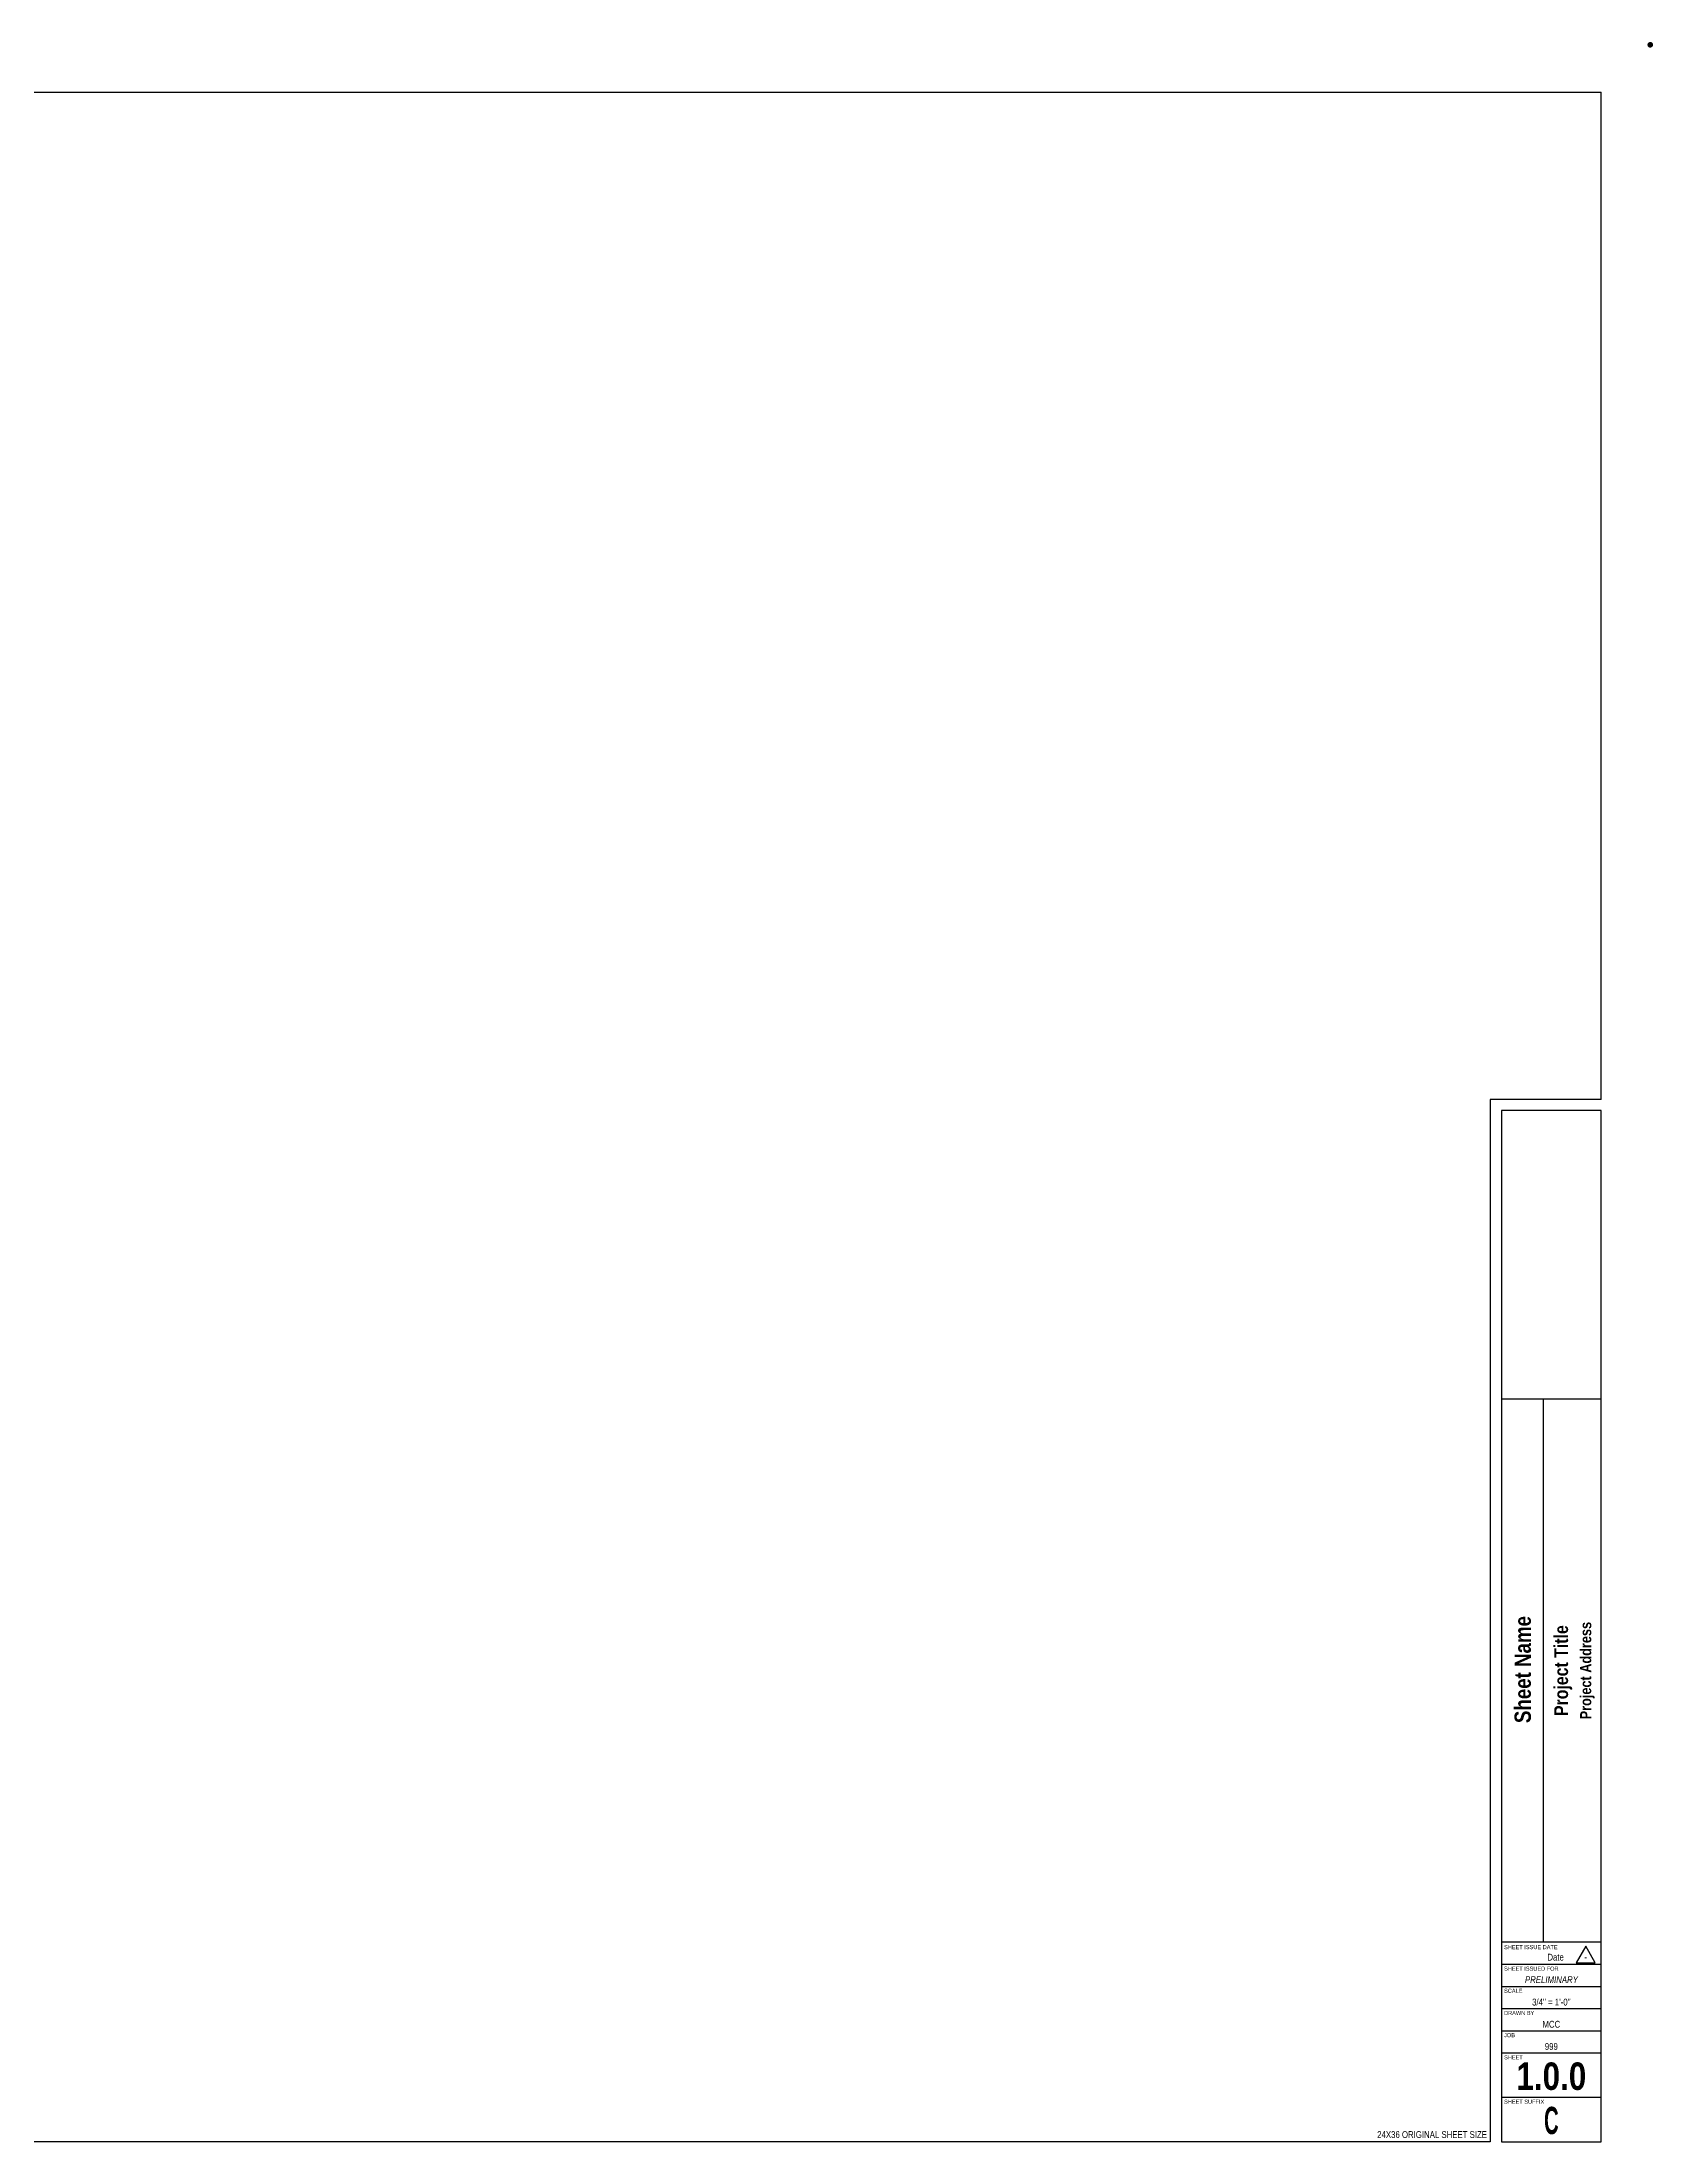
# Model space of a CAD drawing. Header units: inches. Extents: x 2832 to 8547, y -592 to 860.
# Drawn here: x 8126.4 to 8144.57, y 598.82 to 622.49 of the extents above; entities that cross this region are included whole.
import ezdxf
from ezdxf.enums import TextEntityAlignment as Align

# ---------------------------------------------------------------- set-up
doc = ezdxf.new("R2010")
doc.units = ezdxf.units.IN
doc.header["$LTSCALE"] = 5
doc.header["$MEASUREMENT"] = 0
for name, color, linetype in [('border', 102, 'Continuous'), ('FORM', 5, 'Continuous'), ('NOTES', 5, 'Continuous'), ('TITLE', 152, 'Continuous')]:
    doc.layers.add(name, color=color, linetype=linetype)
doc.styles.add('Arial Narrow', font='ARIALN.TTF', dxfattribs={"height": 1.5})
doc.styles.add('Arial Narrow_1', font='ARIALN.TTF', dxfattribs={"height": 6})
doc.styles.add('Arial Narrow_B', font='ARIALNB.TTF', dxfattribs={"height": 18})
doc.styles.add('Arial Narrow_B_3', font='ARIALNB.TTF', dxfattribs={"height": 0.078125})
doc.styles.add('Arial Narrow_B_I', font='ARIALNBI.TTF', dxfattribs={"height": 0.076921})

# ---------------------------------------------------------------- blocks, each defined once
blk = doc.blocks.new('*U285')
at = {"layer": 'border', "color": 102}
for p, q in [((1.265, 23.424), (35.538, 23.424)), ((35.538, 12.074), (35.538, 23.424)), ((34.288, 12.074), (34.288, 0.324)), ((35.538, 12.074), (34.288, 12.074)), ((34.413, 11.949), (34.413, 0.324)), ((35.538, 11.949), (34.413, 11.949)), ((35.538, 0.324), (35.538, 11.949)), ((34.413, 8.699), (35.538, 8.699)), ((34.288, 0.324), (1.265, 0.324)), ((34.413, 0.324), (35.538, 0.324))]:
    blk.add_line(p, q, dxfattribs=at)
at = {"layer": 'border', "color": 104}
for p, q in [((34.882, 8.699), (34.882, 2.574)), ((35.538, 2.574), (34.413, 2.574)), ((35.538, 2.324), (34.413, 2.324)), ((35.538, 2.074), (34.413, 2.074)), ((35.538, 1.824), (34.413, 1.824)), ((35.538, 1.574), (34.413, 1.574)), ((35.538, 1.324), (34.413, 1.324)), ((35.538, 0.824), (34.413, 0.824))]:
    blk.add_line(p, q, dxfattribs=at)
at = {"layer": 'border', "const_width": 0.0312, "flags": 128}
blk.add_lwpolyline([(36.075, 23.959, -1), (36.107, 23.959, -1)], format="xyb", close=True, dxfattribs=at)
at = {"layer": 'TITLE', "color": 5}
blk.add_lwpolyline([(35.363, 2.531), (35.255, 2.343), (35.471, 2.343)], close=True, dxfattribs=at)
at = {"layer": 'border', "color": 7, "line_spacing_factor": 0.968573}
for s, insert, char_height, width, attachment_point, style in [('SHEET ISSUE DATE', (34.443, 2.543), 0.04609, 0.60412, 1, 'Arial Narrow'), ('SHEET ISSUED FOR', (34.443, 2.301), 0.04609, 0.61425, 1, 'Arial Narrow'), ('SCALE', (34.443, 2.051), 0.0461, 0.207, 1, 'Arial Narrow'), ('DRAWN BY', (34.443, 1.801), 0.0461, 0.34031, 1, 'Arial Narrow'), ('JOB', (34.443, 1.551), 0.0461, 0.12262, 1, 'Arial Narrow'), ('SHEET', (34.443, 1.301), 0.0461, 0.21094, 1, 'Arial Narrow'), ('SHEET SUFFIX', (34.443, 0.801), 0.04609, 0.38807, 1, 'Arial Narrow'), ('24X36 ORIGINAL SHEET SIZE', (34.25, 0.446), 0.07682, 1.4775, 3, 'Arial Narrow_1')]:
    blk.add_mtext(s, dxfattribs=dict(at, insert=insert, char_height=char_height, width=width, attachment_point=attachment_point, style=style))
at = {"layer": 'NOTES', "color": 152, "lineweight": 9, "style": 'Arial Narrow_B'}
blk.add_attdef('SHEET_#', text='', height=0.309, dxfattribs=at).set_placement((34.976, 1.22), align=Align.TOP_CENTER)
at = {"layer": 'NOTES', "color": 152, "lineweight": 9, "style": 'Arial Narrow_B', "width": 0.65}
blk.add_attdef('SHEET_SUFFIX', text='', height=0.307, dxfattribs=at).set_placement((34.976, 0.72), align=Align.TOP_CENTER)
at = {"layer": 'TITLE', "color": 1, "insert": (34.977, 2.192), "char_height": 0.07692, "width": 0.72562, "attachment_point": 2, "line_spacing_factor": 0.967285, "style": 'Arial Narrow_B_I'}
blk.add_mtext('PRELIMINARY', dxfattribs=at)
at = {"layer": 'TITLE', "lineweight": 9, "style": 'Arial Narrow_B_3'}
blk.add_attdef('SHEET_NAME', text='', height=0.184, rotation=90, dxfattribs=at).set_placement((34.561, 5.648), align=Align.TOP_CENTER)
at = {"layer": 'TITLE', "lineweight": 9, "style": 'Arial Narrow_B'}
for tag, height, p in [('PROJECT_TITLE', 0.156, (35.086, 5.636)), ('PROJECT_ADDRESS', 0.125, (35.363, 5.636))]:
    blk.add_attdef(tag, text='', height=height, rotation=90, dxfattribs=at).set_placement(p, align=Align.MIDDLE_CENTER)
at = {"layer": 'TITLE', "lineweight": 9, "style": 'Arial Narrow_1'}
blk.add_attdef('DATE', text='', height=0.0768, dxfattribs=at).set_placement((35.117, 2.445), align=Align.TOP_RIGHT)
at = {"layer": 'TITLE', "color": 1, "style": 'Arial Narrow_1'}
blk.add_attdef('-', text='', height=0.0768, dxfattribs=at).set_placement((35.363, 2.447), align=Align.TOP_CENTER)
at = {"layer": 'TITLE', "lineweight": 9, "style": 'Arial Narrow_1'}
for tag, p in [('SCALE', (34.976, 1.939)), ('DRAWN_BY', (34.976, 1.689)), ('JOB_#', (34.976, 1.439))]:
    blk.add_attdef(tag, text='', height=0.0768, dxfattribs=at).set_placement(p, align=Align.TOP_CENTER)

msp = doc.modelspace()

# ---------------------------------------------------------------- block references
at = {"layer": 'FORM'}
msp.add_blockref('*U285', (8108.44435, 598.49996), dxfattribs=at).add_auto_attribs({'DATE': 'Date', 'SCALE': "3/4'' = 1'-0''", 'SHEET_#': '1.0.0', 'SHEET_SUFFIX': 'C', 'SHEET_NAME': 'Sheet Name', '-': '-', 'DRAWN_BY': 'MCC', 'JOB_#': '999', 'PROJECT_TITLE': 'Project Title', 'PROJECT_ADDRESS': 'Project Address'})

doc.saveas('drawing.dxf')
